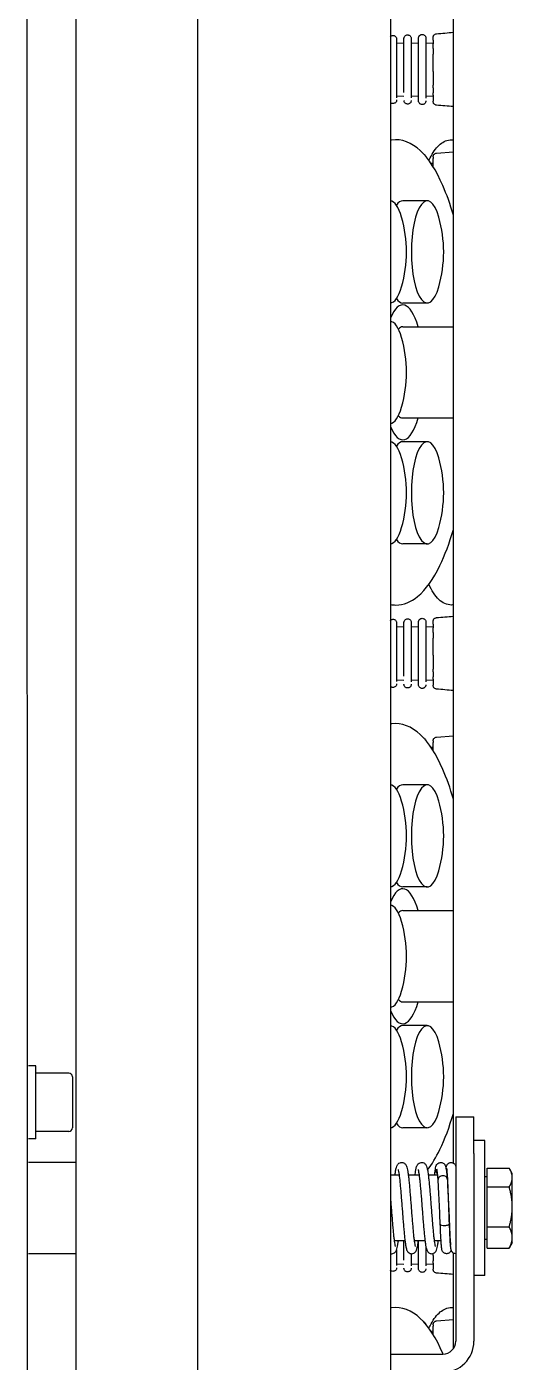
# Model space of a CAD drawing. Extents: x -3873 to 164127, y 7129 to 96529.
# Drawn here: x 54399.5 to 54532.5, y 45228.7 to 45594.6 of the extents above; entities that cross this region are included whole.
import ezdxf

# ---------------------------------------------------------------- set-up
doc = ezdxf.new("R2010")
doc.units = 0
doc.layers.add('KROMEKA', color=1, linetype='CONTINUOUS')
doc.layers.add('LAYOUT Kromeka', color=1, linetype='CONTINUOUS', lineweight=5)

# ---------------------------------------------------------------- blocks, each defined once
blk = doc.blocks.new('KD21-ara_yolma-64')
at = {"layer": 'KROMEKA', "color": 0}
for p, q in [((2335.73, -46.5), (3967.5, -46)), ((3239, -59.51), (3239, -46.5)), ((3264, -59.51), (3264, -46.5)), ((3270.5, -48.5), (3270.5, -46.5)), ((3290.5, -48.5), (3290.5, -46.5)), ((3270.5, -48.5), (3290.5, -48.5)), ((3272.5, -57.5), (3272.5, -48.5)), ((3288.5, -57.5), (3288.5, -48.5)), ((3287.5, -58.5), (3273.5, -58.5)), ((605.5, -59.51), (3955.5, -59.51)), ((3121, -92.91), (3955.5, -92.91)), ((3955.5, -145.61), (1370, -145.61)), ((3211.5, -145.61), (3211.5, -151.8)), ((3260.5, -148), (3260.5, -145.61)), ((3236, -147.33), (3235.76, -147.33)), ((3240.09, -147.33), (3236, -147.33)), ((3236.26, -147.33), (3236.16, -149.33)), ((3237.21, -149.33), (3242.5, -149.33)), ((3242.5, -149.62), (3242.5, -146.66)), ((3273.5, -155.7), (3273.5, -149.01)), ((3301.5, -155.7), (3301.5, -149.01)), ((3308, -149.01), (3308, -162.88)), ((3333, -149.01), (3333, -162.88)), ((3339.5, -155.7), (3339.5, -149.01)), ((3367.5, -155.7), (3367.5, -149.01)), ((3396, -147.33), (3395.76, -147.33)), ((3411.84, -147.33), (3396, -147.33)), ((3396.26, -147.33), (3396.16, -149.33)), ((3397.21, -149.33), (3411.98, -149.33)), ((3410.74, -147.33), (3410.84, -149.33)), ((3411.84, -147.33), (3411.84, -147.33)), ((3433.5, -155.7), (3433.5, -149.01)), ((3461.5, -155.7), (3461.5, -149.01)), ((3468, -149.01), (3468, -162.88)), ((3493, -149.01), (3493, -162.88)), ((3499.5, -155.7), (3499.5, -149.01)), ((3527.5, -155.7), (3527.5, -149.01)), ((3556, -147.33), (3555.76, -147.33)), ((3571.84, -147.33), (3556, -147.33)), ((3556.26, -147.33), (3556.16, -149.33)), ((3557.21, -149.33), (3571.98, -149.33)), ((3570.74, -147.33), (3570.84, -149.33)), ((3571.84, -147.33), (3571.84, -147.33)), ((3211.5, -151.8), (3211.5, -160)), ((3234.02, -150.3), (3234.02, -150.3)), ((3234.89, -153.33), (3237.13, -153.33)), ((3235.94, -151.33), (3235.72, -151.33)), ((3239.01, -151.33), (3235.94, -151.33)), ((3236.26, -151.33), (3236.16, -153.33)), ((3237.13, -153.33), (3242.5, -153.33)), ((3242.5, -155.1), (3242.5, -152.14)), ((3260.5, -153.48), (3260.5, -150.52)), ((3394.02, -150.3), (3394.02, -150.3)), ((3394.89, -153.33), (3397.13, -153.33)), ((3395.94, -151.33), (3395.72, -151.33)), ((3411.98, -151.33), (3395.94, -151.33)), ((3396.26, -151.33), (3396.16, -153.33)), ((3397.13, -153.33), (3412.11, -153.33)), ((3410.74, -151.33), (3410.84, -153.33)), ((3411.98, -151.33), (3411.98, -151.33)), ((3554.02, -150.3), (3554.02, -150.3)), ((3554.89, -153.33), (3557.13, -153.33)), ((3555.94, -151.33), (3555.72, -151.33)), ((3571.98, -151.33), (3555.94, -151.33)), ((3556.26, -151.33), (3556.16, -153.33)), ((3557.13, -153.33), (3572.11, -153.33)), ((3570.74, -151.33), (3570.84, -153.33)), ((3571.98, -151.33), (3571.98, -151.33)), ((3216.8, -157.33), (3217.44, -157.33)), ((3217.44, -157.33), (3218.42, -157.33)), ((3217.81, -156.68), (3217.84, -157.33)), ((3218.42, -157.33), (3219.11, -157.33)), ((3219.53, -157.33), (3219.11, -157.33)), ((3219.53, -157.33), (3219.58, -157.33)), ((3233.89, -154.3), (3233.89, -154.3)), ((3234.71, -157.33), (3234.8, -157.33)), ((3235.32, -157.33), (3234.8, -157.33)), ((3236.43, -157.33), (3235.32, -157.33)), ((3235.94, -155.33), (3235.68, -155.33)), ((3240.96, -155.33), (3235.94, -155.33)), ((3236.26, -155.33), (3236.16, -157.33)), ((3236.43, -157.33), (3237.06, -157.33)), ((3238.48, -157.33), (3237.06, -157.33)), ((3238.48, -157.33), (3239.07, -157.33)), ((3260.5, -158.58), (3260.5, -156)), ((3376.8, -157.33), (3377.44, -157.33)), ((3377.44, -157.33), (3378.42, -157.33)), ((3377.81, -156.68), (3377.84, -157.33)), ((3378.42, -157.33), (3379.11, -157.33)), ((3379.53, -157.33), (3379.11, -157.33)), ((3379.53, -157.33), (3379.58, -157.33)), ((3393.89, -154.3), (3393.89, -154.3)), ((3394.71, -157.33), (3394.8, -157.33)), ((3395.32, -157.33), (3394.8, -157.33)), ((3396.43, -157.33), (3395.32, -157.33)), ((3395.94, -155.33), (3395.68, -155.33)), ((3412.11, -155.33), (3395.94, -155.33)), ((3396.26, -155.33), (3396.16, -157.33)), ((3396.43, -157.33), (3397.06, -157.33)), ((3398.48, -157.33), (3397.06, -157.33)), ((3398.48, -157.33), (3399.2, -157.33)), ((3401.09, -157.33), (3399.2, -157.33)), ((3402.97, -157.33), (3401.09, -157.33)), ((3402.97, -157.33), (3404.53, -157.33)), ((3404.53, -157.33), (3406.16, -157.33)), ((3406.16, -157.33), (3407.68, -157.33)), ((3409.26, -157.33), (3407.68, -157.33)), ((3409.26, -157.33), (3410.51, -157.33)), ((3411.5, -157.33), (3410.51, -157.33)), ((3410.74, -155.33), (3410.84, -157.33)), ((3411.5, -157.33), (3412.05, -157.33)), ((3412.05, -157.33), (3412.28, -157.33)), ((3412.28, -157.33), (3412.29, -157.33)), ((3536.8, -157.33), (3537.44, -157.33)), ((3537.44, -157.33), (3538.42, -157.33)), ((3537.81, -156.68), (3537.84, -157.33)), ((3538.42, -157.33), (3539.11, -157.33)), ((3539.53, -157.33), (3539.11, -157.33)), ((3539.53, -157.33), (3539.58, -157.33)), ((3553.89, -154.3), (3553.89, -154.3)), ((3554.71, -157.33), (3554.8, -157.33)), ((3555.32, -157.33), (3554.8, -157.33)), ((3556.43, -157.33), (3555.32, -157.33)), ((3555.94, -155.33), (3555.68, -155.33)), ((3572.11, -155.33), (3555.94, -155.33)), ((3556.26, -155.33), (3556.16, -157.33)), ((3556.43, -157.33), (3557.06, -157.33)), ((3558.48, -157.33), (3557.06, -157.33)), ((3558.48, -157.33), (3559.2, -157.33)), ((3561.09, -157.33), (3559.2, -157.33)), ((3562.97, -157.33), (3561.09, -157.33)), ((3562.97, -157.33), (3564.53, -157.33)), ((3564.53, -157.33), (3566.16, -157.33)), ((3566.16, -157.33), (3567.68, -157.33)), ((3569.26, -157.33), (3567.68, -157.33)), ((3569.26, -157.33), (3570.51, -157.33)), ((3571.5, -157.33), (3570.51, -157.33)), ((3570.74, -155.33), (3570.84, -157.33)), ((3571.5, -157.33), (3572.05, -157.33)), ((3572.05, -157.33), (3572.28, -157.33)), ((3572.28, -157.33), (3572.29, -157.33)), ((3220.57, -158.25), (3220.93, -162.88)), ((3242.5, -159.49), (3242.5, -157.62)), ((3380.57, -158.25), (3380.93, -162.88)), ((3540.57, -158.25), (3540.93, -162.88)), ((3213.01, -162.88), (3239.17, -162.88)), ((3266.5, -163.5), (3215, -163.5)), ((3242.5, -162), (3242.5, -162)), ((3260.5, -161.26), (3260.5, -161.09)), ((3263.83, -162.88), (3955.5, -162.88)), ((3276.5, -163.5), (3266.5, -163.5)), ((3276.5, -163.5), (3276.5, -168.5)), ((3266.5, -168.5), (3215, -168.5)), ((3233, -171.5), (3233, -168.5)), ((3233, -171.5), (3270, -171.5)), ((3242.9, -172.1), (3242.9, -171.5)), ((3260.1, -172.1), (3260.1, -171.5)), ((3266.5, -168.5), (3276.5, -168.5)), ((3270, -171.5), (3270, -168.5)), ((3240.54, -172.1), (3246.33, -172.1)), ((3240.54, -172.1), (3240.54, -178.15)), ((3246.33, -172.1), (3257.29, -172.1)), ((3246.33, -172.1), (3246.33, -178.15)), ((3257.29, -172.1), (3262.46, -172.1)), ((3257.29, -172.1), (3257.29, -178.15)), ((3262.46, -172.1), (3262.46, -178.15)), ((3242, -179), (3240.73, -178.26)), ((3242, -179), (3243.43, -179)), ((3243.43, -179), (3251.81, -179)), ((3251.81, -179), (3259.88, -179)), ((3259.88, -179), (3261, -179)), ((3261, -179), (3262.27, -178.26))]:
    blk.add_line(p, q, dxfattribs=at)
for centre, radius, start, end in [((3273.5, -57.5), 1, 180, 270), ((3287.5, -57.5), 1, 270, 0), ((3287.5, -115.51), 34.5, 253.9452, 286.0548), ((3320.5, -115.51), 34.5, 253.9452, 286.0548), ((3353.5, -115.51), 34.5, 253.9452, 286.0548), ((3447.5, -115.51), 34.5, 253.9452, 286.0548), ((3480.5, -115.51), 34.5, 253.9452, 286.0548), ((3513.5, -115.51), 34.5, 253.9452, 286.0548), ((3215, -160), 8.5, 180, 270), ((3215, -160), 3.5, 180, 270), ((3287.5, -125.71), 34.5, 253.9452, 286.0548), ((3353.5, -125.71), 34.5, 253.9452, 286.0548), ((3447.5, -125.71), 34.5, 253.9452, 286.0548), ((3513.5, -125.71), 34.5, 253.9452, 286.0548)]:
    blk.add_arc(centre, radius, start, end, dxfattribs=at)
for centre, major_axis, ratio, start_param, end_param in [((3287.5, -145.5), (-14, 0), 0.309017, 0.025375, 0.820968), ((3287.5, -145.5), (14, 0), 0.309017, 5.462218, 6.25781), ((3320.5, -149.01), (-18.5, 0), 0.309017, 5.646199, 7.112101), ((3320.5, -145.5), (-14, 0), 0.309017, 0.025375, 0.820968), ((3320.5, -145.5), (14, 0), 0.309017, 5.462218, 6.25781), ((3320.5, -149.01), (18.5, 0), 0.309017, 5.45427, 6.920172), ((3353.5, -145.5), (-14, 0), 0.309017, 0.025375, 0.820968), ((3353.5, -145.5), (14, 0), 0.309017, 5.462218, 6.25781), ((3447.5, -145.5), (-14, 0), 0.309017, 0.025375, 0.820968), ((3447.5, -145.5), (14, 0), 0.309017, 5.462218, 6.25781), ((3480.5, -149.01), (-18.5, 0), 0.309017, 5.646199, 7.112101), ((3480.5, -145.5), (-14, 0), 0.309017, 0.025375, 0.820968), ((3480.5, -145.5), (14, 0), 0.309017, 5.462218, 6.25781), ((3480.5, -149.01), (18.5, 0), 0.309017, 5.45427, 6.920172), ((3513.5, -145.5), (-14, 0), 0.309017, 0.025375, 0.820968), ((3513.5, -145.5), (14, 0), 0.309017, 5.462218, 6.25781), ((3287.5, -149.01), (-14, 0), 0.309017, 5.865481, 6.283185), ((3287.5, -149.01), (14, 0), 0.309017, 0, 0.417704), ((3320.5, -149.01), (-12.5, 0), 0.309017, 5.963403, 6.283185), ((3320.5, -149.01), (12.5, 0), 0.309017, 0, 0.319782), ((3353.5, -149.01), (-14, 0), 0.309017, 5.865481, 6.283185), ((3353.5, -149.01), (14, 0), 0.309017, 0, 0.417704), ((3447.5, -149.01), (-14, 0), 0.309017, 5.865481, 6.283185), ((3447.5, -149.01), (14, 0), 0.309017, 0, 0.417704), ((3480.5, -149.01), (-12.5, 0), 0.309017, 5.963403, 6.283185), ((3480.5, -149.01), (12.5, 0), 0.309017, 0, 0.319782), ((3513.5, -149.01), (-14, 0), 0.309017, 5.865481, 6.283185), ((3513.5, -149.01), (14, 0), 0.309017, 0, 0.417704), ((3287.5, -155.7), (-14, 0), 0.309017, 2.320625, 7.104153), ((3353.5, -155.7), (-14, 0), 0.309017, 2.320625, 7.104153), ((3447.5, -155.7), (-14, 0), 0.309017, 2.320625, 7.104153), ((3513.5, -155.7), (-14, 0), 0.309017, 2.320625, 7.104153), ((3245, -158.22), (-11.29, -0.03), 0.002005, 6.282899, 6.282987), ((3247.19, -160.53), (-0.1, 1.25), 0.38154, 6.270224, 7.821995), ((3247.19, -160.53), (0.1, -1.25), 0.38154, 4.680402, 6.270169), ((3259.45, -159.92), (-0.14, 1.24), 0.704994, 4.635293, 6.251768), ((3259.45, -159.92), (0.14, -1.24), 0.704994, 6.252086, 7.776885), ((3261.89, -159.18), (0.25, 1.23), 0.921119, 0.048443, 1.215441), ((3405, -158.22), (-11.29, -0.03), 0.002005, 6.282899, 6.282987), ((3402, -158.22), (11.29, -0.03), 0.002005, 0.000198, 0.000286), ((3565, -158.22), (-11.29, -0.03), 0.002005, 6.282899, 6.282987), ((3562, -158.22), (11.29, -0.03), 0.002005, 0.000198, 0.000286)]:
    blk.add_ellipse(centre, major_axis=major_axis, ratio=ratio, start_param=start_param, end_param=end_param, dxfattribs=at)
for points, knots in [([(3211.5, -160.05), (3211.57, -160.03), (3211.63, -160), (3215.83, -158.17), (3219.07, -156.13), (3223.42, -151.49), (3224.57, -148.72), (3224.15, -145.84), (3224.13, -145.72), (3224.11, -145.61)], [2.5202254, 2.5202254, 2.5202254, 2.5202254, 2.5256035, 2.5256035, 2.859362, 2.859362, 3.1871954, 3.1871954, 3.2004909, 3.2004909, 3.2004909, 3.2004909]), ([(3235.16, -147.33), (3235.15, -147.33), (3235.15, -147.33), (3235.15, -147.33), (3235.15, -147.33), (3235.13, -147.33), (3235.1, -147.33), (3235.02, -147.32), (3234.97, -147.32), (3234.81, -147.28), (3234.71, -147.24), (3234.53, -147.12), (3234.45, -147.05), (3234.32, -146.89), (3234.26, -146.79), (3234.18, -146.57), (3234.15, -146.43), (3234.16, -146.3)], [0, 0, 0, 0, 0.0001754, 0.0001754, 0.0003546, 0.0003546, 0.0082257, 0.0082257, 0.0240035, 0.0240035, 0.0558555, 0.0558555, 0.0877074, 0.0877074, 0.1195593, 0.1195593, 0.1596693, 0.1596693, 0.1596693, 0.1596693]), ([(3234.16, -146.3), (3234.16, -146.19), (3234.18, -146.08), (3234.26, -145.88), (3234.31, -145.78), (3234.41, -145.67), (3234.43, -145.64), (3234.46, -145.61)], [0, 0, 0, 0, 0.03234533, 0.03234533, 0.06485649, 0.06485649, 0.0766981, 0.0766981, 0.0766981, 0.0766981]), ([(3239.05, -145.61), (3239.01, -145.75), (3238.99, -145.9), (3239.01, -146.21), (3239.06, -146.37), (3239.18, -146.65), (3239.26, -146.76), (3239.44, -146.96), (3239.53, -147.04), (3239.76, -147.19), (3239.88, -147.25), (3240.44, -147.48), (3240.89, -147.55), (3241.82, -147.7), (3242.15, -147.74), (3242.5, -147.79)], [75.3767197, 75.3767197, 75.3767197, 75.3767197, 75.4029111, 75.4029111, 75.4327231, 75.4327231, 75.4665369, 75.4665369, 75.511076, 75.511076, 75.590222, 75.590222, 75.9159116, 75.9159116, 76.0644159, 76.0644159, 76.0644159, 76.0644159]), ([(3254.53, -145.61), (3254.12, -145.64), (3253.7, -145.68), (3252.69, -145.76), (3252.08, -145.8), (3250.88, -145.9), (3250.28, -145.94), (3249.1, -146.04), (3248.51, -146.08), (3247.39, -146.18), (3246.84, -146.22), (3245.79, -146.31), (3245.29, -146.36), (3244.36, -146.45), (3243.92, -146.5), (3243.13, -146.58), (3242.77, -146.63), (3242.14, -146.71), (3241.86, -146.76), (3241.43, -146.83), (3241.25, -146.87), (3241.03, -146.92), (3240.96, -146.94), (3240.93, -146.95), (3240.93, -146.96), (3240.93, -146.96)], [73.564062, 73.564062, 73.564062, 73.564062, 73.67676, 73.67676, 73.837665, 73.837665, 73.998116, 73.998116, 74.15811, 74.15811, 74.317543, 74.317543, 74.476163, 74.476163, 74.633436, 74.633436, 74.7882, 74.7882, 74.937729, 74.937729, 75.075234, 75.075234, 75.185435, 75.185435, 75.20868, 75.20868, 75.20868, 75.20868]), ([(3363.54, -162.88), (3366.54, -162), (3369.27, -161.03), (3375.83, -158.17), (3379.07, -156.13), (3383.42, -151.49), (3384.57, -148.72), (3384.15, -145.84), (3384.13, -145.72), (3384.11, -145.61)], [2.3293951, 2.3293951, 2.3293951, 2.3293951, 2.5256035, 2.5256035, 2.859362, 2.859362, 3.1871954, 3.1871954, 3.2004909, 3.2004909, 3.2004909, 3.2004909]), ([(3395.16, -147.33), (3395.15, -147.33), (3395.15, -147.33), (3395.15, -147.33), (3395.15, -147.33), (3395.13, -147.33), (3395.1, -147.33), (3395.02, -147.32), (3394.97, -147.32), (3394.81, -147.28), (3394.71, -147.24), (3394.53, -147.12), (3394.45, -147.05), (3394.32, -146.89), (3394.26, -146.79), (3394.18, -146.57), (3394.15, -146.43), (3394.16, -146.3)], [0, 0, 0, 0, 0.0001754, 0.0001754, 0.0003546, 0.0003546, 0.0082257, 0.0082257, 0.0240035, 0.0240035, 0.0558555, 0.0558555, 0.0877074, 0.0877074, 0.1195593, 0.1195593, 0.1596693, 0.1596693, 0.1596693, 0.1596693]), ([(3394.16, -146.3), (3394.16, -146.19), (3394.18, -146.08), (3394.26, -145.88), (3394.31, -145.78), (3394.41, -145.67), (3394.43, -145.64), (3394.46, -145.61)], [0, 0, 0, 0, 0.03234533, 0.03234533, 0.06485649, 0.06485649, 0.0766981, 0.0766981, 0.0766981, 0.0766981]), ([(3412.84, -146.3), (3412.85, -146.41), (3412.83, -146.52), (3412.77, -146.72), (3412.72, -146.82), (3412.6, -147), (3412.52, -147.08), (3412.34, -147.21), (3412.24, -147.26), (3412.09, -147.3), (3412.04, -147.31), (3411.96, -147.33), (3411.93, -147.33), (3411.89, -147.33), (3411.88, -147.33), (3411.86, -147.33), (3411.86, -147.33), (3411.85, -147.33), (3411.85, -147.33), (3411.85, -147.33), (3411.85, -147.33), (3411.84, -147.33), (3411.84, -147.33), (3411.84, -147.33)], [0, 0, 0, 0, 0.0323423, 0.0323423, 0.0648538, 0.0648538, 0.097359, 0.097359, 0.1298643, 0.1298643, 0.1459593, 0.1459593, 0.1540946, 0.1540946, 0.1571432, 0.1571432, 0.1594295, 0.1594295, 0.1596439, 0.1596439, 0.1597437, 0.1597437, 0.1597686, 0.1597686, 0.1597686, 0.1597686]), ([(3412.54, -145.61), (3412.55, -145.62), (3412.56, -145.64), (3412.65, -145.73), (3412.71, -145.82), (3412.81, -146.03), (3412.84, -146.17), (3412.84, -146.3)], [0.07647157, 0.07647157, 0.07647157, 0.07647157, 0.08162228, 0.08162228, 0.11325496, 0.11325496, 0.15308456, 0.15308456, 0.15308456, 0.15308456]), ([(3523.54, -162.88), (3526.54, -162), (3529.27, -161.03), (3535.83, -158.17), (3539.07, -156.13), (3543.42, -151.49), (3544.57, -148.72), (3544.15, -145.84), (3544.13, -145.72), (3544.11, -145.61)], [2.3293951, 2.3293951, 2.3293951, 2.3293951, 2.5256035, 2.5256035, 2.859362, 2.859362, 3.1871954, 3.1871954, 3.2004909, 3.2004909, 3.2004909, 3.2004909]), ([(3555.16, -147.33), (3555.15, -147.33), (3555.15, -147.33), (3555.15, -147.33), (3555.15, -147.33), (3555.13, -147.33), (3555.1, -147.33), (3555.02, -147.32), (3554.97, -147.32), (3554.81, -147.28), (3554.71, -147.24), (3554.53, -147.12), (3554.45, -147.05), (3554.32, -146.89), (3554.26, -146.79), (3554.18, -146.57), (3554.15, -146.43), (3554.16, -146.3)], [0, 0, 0, 0, 0.0001754, 0.0001754, 0.0003546, 0.0003546, 0.0082257, 0.0082257, 0.0240035, 0.0240035, 0.0558555, 0.0558555, 0.0877074, 0.0877074, 0.1195593, 0.1195593, 0.1596693, 0.1596693, 0.1596693, 0.1596693]), ([(3554.16, -146.3), (3554.16, -146.19), (3554.18, -146.08), (3554.26, -145.88), (3554.31, -145.78), (3554.41, -145.67), (3554.43, -145.64), (3554.46, -145.61)], [0, 0, 0, 0, 0.03234533, 0.03234533, 0.06485649, 0.06485649, 0.0766981, 0.0766981, 0.0766981, 0.0766981]), ([(3572.84, -146.3), (3572.85, -146.41), (3572.83, -146.52), (3572.77, -146.72), (3572.72, -146.82), (3572.6, -147), (3572.52, -147.08), (3572.34, -147.21), (3572.24, -147.26), (3572.09, -147.3), (3572.04, -147.31), (3571.96, -147.33), (3571.93, -147.33), (3571.89, -147.33), (3571.88, -147.33), (3571.86, -147.33), (3571.86, -147.33), (3571.85, -147.33), (3571.85, -147.33), (3571.85, -147.33), (3571.85, -147.33), (3571.84, -147.33), (3571.84, -147.33), (3571.84, -147.33)], [0, 0, 0, 0, 0.0323423, 0.0323423, 0.0648538, 0.0648538, 0.097359, 0.097359, 0.1298643, 0.1298643, 0.1459593, 0.1459593, 0.1540946, 0.1540946, 0.1571432, 0.1571432, 0.1594295, 0.1594295, 0.1596439, 0.1596439, 0.1597437, 0.1597437, 0.1597686, 0.1597686, 0.1597686, 0.1597686]), ([(3572.54, -145.61), (3572.55, -145.62), (3572.56, -145.64), (3572.65, -145.73), (3572.71, -145.82), (3572.81, -146.03), (3572.84, -146.17), (3572.84, -146.3)], [0.07647157, 0.07647157, 0.07647157, 0.07647157, 0.08162228, 0.08162228, 0.11325496, 0.11325496, 0.15308456, 0.15308456, 0.15308456, 0.15308456]), ([(3234.02, -150.3), (3234.03, -150.19), (3234.05, -150.08), (3234.13, -149.88), (3234.18, -149.78), (3234.32, -149.62), (3234.4, -149.54), (3234.58, -149.43), (3234.69, -149.38), (3234.84, -149.35), (3234.9, -149.34), (3234.97, -149.33), (3234.98, -149.33), (3235, -149.33), (3235.01, -149.33), (3235.02, -149.33), (3235.02, -149.33), (3235.02, -149.33), (3235.02, -149.33), (3235.02, -149.33), (3235.02, -149.33), (3235.02, -149.33)], [0, 0, 0, 0, 0.0323454, 0.0323454, 0.0648566, 0.0648566, 0.0973618, 0.0973618, 0.1298671, 0.1298671, 0.1459622, 0.1459622, 0.1500274, 0.1500274, 0.153076, 0.153076, 0.1531475, 0.1531475, 0.1531724, 0.1531724, 0.1531849, 0.1531849, 0.1531849, 0.1531849]), ([(3262.07, -147.71), (3262.07, -147.71), (3262.07, -147.71), (3262.07, -147.71), (3262.01, -147.74), (3261.73, -147.81), (3261.44, -147.86), (3260.57, -148), (3259.91, -148.08), (3258.73, -148.21), (3258.28, -148.25), (3257.33, -148.34), (3256.82, -148.39), (3255.75, -148.48), (3255.2, -148.53), (3254.06, -148.62), (3253.47, -148.67), (3252.28, -148.76), (3251.68, -148.8), (3250.48, -148.9), (3249.88, -148.94), (3248.69, -149.04), (3248.11, -149.08), (3246.97, -149.18), (3246.41, -149.23), (3245.35, -149.32), (3244.83, -149.37), (3243.87, -149.46), (3243.41, -149.51), (3242.56, -149.61), (3242.17, -149.66), (3241.45, -149.77), (3241.13, -149.82), (3240.5, -149.95), (3240.23, -150.01), (3239.83, -150.18), (3239.74, -150.23), (3239.56, -150.35), (3239.47, -150.41), (3239.28, -150.62), (3239.15, -150.78), (3239.02, -151.16), (3238.99, -151.35), (3239.01, -151.7), (3239.06, -151.86), (3239.19, -152.14), (3239.27, -152.25), (3239.44, -152.45), (3239.54, -152.52), (3239.77, -152.67), (3239.88, -152.73), (3240.24, -152.87), (3240.46, -152.92), (3241.08, -153.06), (3241.5, -153.13), (3242.16, -153.22), (3242.33, -153.24), (3242.5, -153.26)], [78.72936, 78.72936, 78.72936, 78.72936, 78.732164, 78.732164, 78.848431, 78.848431, 79.059976, 79.059976, 79.347259, 79.347259, 79.502883, 79.502883, 79.660582, 79.660582, 79.819442, 79.819442, 79.97903, 79.97903, 80.139141, 80.139141, 80.299699, 80.299699, 80.460722, 80.460722, 80.622335, 80.622335, 80.784839, 80.784839, 80.94891, 80.94891, 81.116246, 81.116246, 81.292214, 81.292214, 81.505998, 81.505998, 81.56488, 81.56488, 81.606774, 81.606774, 81.654369, 81.654369, 81.686692, 81.686692, 81.716527, 81.716527, 81.750477, 81.750477, 81.795357, 81.795357, 81.87585, 81.87585, 82.046773, 82.046773, 82.274164, 82.274164, 82.347598, 82.347598, 82.347598, 82.347598]), ([(3260.5, -146.88), (3260.55, -146.89), (3260.6, -146.89), (3261.04, -146.95), (3261.4, -147), (3262.06, -147.12), (3262.35, -147.17), (3262.85, -147.31), (3263.04, -147.36), (3263.41, -147.59), (3263.5, -147.65), (3263.71, -147.86), (3263.84, -148.02), (3263.98, -148.41), (3264.01, -148.59), (3263.99, -148.95), (3263.94, -149.11), (3263.82, -149.39), (3263.74, -149.5), (3263.56, -149.7), (3263.47, -149.77), (3263.25, -149.93), (3263.13, -149.98), (3262.57, -150.21), (3262.14, -150.28), (3261.16, -150.44), (3260.76, -150.49), (3259.9, -150.6), (3259.45, -150.65), (3258.49, -150.75), (3257.98, -150.79), (3256.93, -150.89), (3256.38, -150.94), (3255.24, -151.03), (3254.66, -151.08), (3253.48, -151.17), (3252.88, -151.22), (3251.67, -151.31), (3251.07, -151.36), (3249.87, -151.45), (3249.28, -151.5), (3248.12, -151.59), (3247.56, -151.64), (3246.47, -151.73), (3245.95, -151.78), (3244.96, -151.87), (3244.5, -151.91), (3243.64, -152), (3243.24, -152.05), (3242.54, -152.13), (3242.23, -152.18), (3241.7, -152.26), (3241.48, -152.3), (3241.16, -152.36), (3241.05, -152.39), (3240.95, -152.42), (3240.93, -152.43), (3240.93, -152.43)], [77.873621, 77.873621, 77.873621, 77.873621, 77.893959, 77.893959, 78.064614, 78.064614, 78.252147, 78.252147, 78.415336, 78.415336, 78.462901, 78.462901, 78.511714, 78.511714, 78.544232, 78.544232, 78.574034, 78.574034, 78.607787, 78.607787, 78.652173, 78.652173, 78.73072, 78.73072, 79.049431, 79.049431, 79.231464, 79.231464, 79.400153, 79.400153, 79.564742, 79.564742, 79.7275, 79.7275, 79.889263, 79.889263, 80.05039, 80.05039, 80.211035, 80.211035, 80.371236, 80.371236, 80.530935, 80.530935, 80.689956, 80.689956, 80.847913, 80.847913, 81.003987, 81.003987, 81.156319, 81.156319, 81.300372, 81.300372, 81.425039, 81.425039, 81.491865, 81.491865, 81.491865, 81.491865]), ([(3394.02, -150.3), (3394.03, -150.19), (3394.05, -150.08), (3394.13, -149.88), (3394.18, -149.78), (3394.32, -149.62), (3394.4, -149.54), (3394.58, -149.43), (3394.69, -149.38), (3394.84, -149.35), (3394.9, -149.34), (3394.97, -149.33), (3394.98, -149.33), (3395, -149.33), (3395.01, -149.33), (3395.02, -149.33), (3395.02, -149.33), (3395.02, -149.33), (3395.02, -149.33), (3395.02, -149.33), (3395.02, -149.33), (3395.02, -149.33)], [0, 0, 0, 0, 0.0323454, 0.0323454, 0.0648566, 0.0648566, 0.0973618, 0.0973618, 0.1298671, 0.1298671, 0.1459622, 0.1459622, 0.1500274, 0.1500274, 0.153076, 0.153076, 0.1531475, 0.1531475, 0.1531724, 0.1531724, 0.1531849, 0.1531849, 0.1531849, 0.1531849]), ([(3411.98, -149.33), (3411.98, -149.33), (3411.98, -149.33), (3411.98, -149.33), (3411.98, -149.33), (3411.98, -149.33), (3411.98, -149.33), (3411.99, -149.33), (3412, -149.33), (3412.06, -149.33), (3412.11, -149.34), (3412.26, -149.37), (3412.36, -149.4), (3412.55, -149.51), (3412.63, -149.57), (3412.78, -149.73), (3412.84, -149.82), (3412.94, -150.03), (3412.97, -150.17), (3412.98, -150.3)], [0, 0, 0, 0, 0.0000225, 0.0000225, 0.0002026, 0.0002026, 0.0007294, 0.0007294, 0.0026826, 0.0026826, 0.0183539, 0.0183539, 0.0499866, 0.0499866, 0.0816192, 0.0816192, 0.1132519, 0.1132519, 0.1530815, 0.1530815, 0.1530815, 0.1530815]), ([(3416.75, -147.11), (3416.75, -149.22), (3417.62, -151.27), (3420.98, -155.37), (3423.85, -157.37), (3430.38, -160.54), (3433.72, -161.78), (3437.46, -162.88)], [0, 0, 0, 0, 0.2478391, 0.2478391, 0.5672482, 0.5672482, 0.8121976, 0.8121976, 0.8121976, 0.8121976]), ([(3554.02, -150.3), (3554.03, -150.19), (3554.05, -150.08), (3554.13, -149.88), (3554.18, -149.78), (3554.32, -149.62), (3554.4, -149.54), (3554.58, -149.43), (3554.69, -149.38), (3554.84, -149.35), (3554.9, -149.34), (3554.97, -149.33), (3554.98, -149.33), (3555, -149.33), (3555.01, -149.33), (3555.02, -149.33), (3555.02, -149.33), (3555.02, -149.33), (3555.02, -149.33), (3555.02, -149.33), (3555.02, -149.33), (3555.02, -149.33)], [0, 0, 0, 0, 0.0323454, 0.0323454, 0.0648566, 0.0648566, 0.0973618, 0.0973618, 0.1298671, 0.1298671, 0.1459622, 0.1459622, 0.1500274, 0.1500274, 0.153076, 0.153076, 0.1531475, 0.1531475, 0.1531724, 0.1531724, 0.1531849, 0.1531849, 0.1531849, 0.1531849]), ([(3571.98, -149.33), (3571.98, -149.33), (3571.98, -149.33), (3571.98, -149.33), (3571.98, -149.33), (3571.98, -149.33), (3571.98, -149.33), (3571.99, -149.33), (3572, -149.33), (3572.06, -149.33), (3572.11, -149.34), (3572.26, -149.37), (3572.36, -149.4), (3572.55, -149.51), (3572.63, -149.57), (3572.78, -149.73), (3572.84, -149.82), (3572.94, -150.03), (3572.97, -150.17), (3572.98, -150.3)], [0, 0, 0, 0, 0.0000225, 0.0000225, 0.0002026, 0.0002026, 0.0007294, 0.0007294, 0.0026826, 0.0026826, 0.0183539, 0.0183539, 0.0499866, 0.0499866, 0.0816192, 0.0816192, 0.1132519, 0.1132519, 0.1530815, 0.1530815, 0.1530815, 0.1530815]), ([(3233.89, -154.3), (3233.9, -154.19), (3233.92, -154.08), (3233.99, -153.88), (3234.05, -153.78), (3234.19, -153.62), (3234.27, -153.54), (3234.45, -153.43), (3234.56, -153.38), (3234.7, -153.35), (3234.74, -153.34), (3234.81, -153.33), (3234.85, -153.33), (3234.89, -153.33)], [0, 0, 0, 0, 0.0323454, 0.0323454, 0.0648566, 0.0648566, 0.0973618, 0.0973618, 0.1298671, 0.1298671, 0.1414506, 0.1414506, 0.1531948, 0.1531948, 0.1531948, 0.1531948]), ([(3235.02, -151.33), (3235.02, -151.33), (3235.02, -151.33), (3235.02, -151.33), (3235.01, -151.33), (3234.98, -151.33), (3234.96, -151.33), (3234.88, -151.32), (3234.83, -151.31), (3234.67, -151.27), (3234.58, -151.23), (3234.4, -151.12), (3234.32, -151.05), (3234.18, -150.88), (3234.13, -150.79), (3234.04, -150.57), (3234.02, -150.43), (3234.02, -150.3)], [0, 0, 0, 0, 0.0004883, 0.0004883, 0.0014649, 0.0014649, 0.0092831, 0.0092831, 0.0249544, 0.0249544, 0.0565871, 0.0565871, 0.0882198, 0.0882198, 0.1198524, 0.1198524, 0.159682, 0.159682, 0.159682, 0.159682]), ([(3262.07, -153.19), (3262.07, -153.19), (3262.04, -153.2), (3261.87, -153.25), (3261.65, -153.3), (3260.95, -153.42), (3260.38, -153.5), (3259.33, -153.62), (3258.91, -153.67), (3258.02, -153.76), (3257.54, -153.8), (3256.52, -153.89), (3255.99, -153.94), (3254.88, -154.03), (3254.31, -154.08), (3253.14, -154.17), (3252.54, -154.21), (3251.34, -154.31), (3250.74, -154.35), (3249.54, -154.45), (3248.95, -154.49), (3247.78, -154.59), (3247.21, -154.64), (3246.1, -154.73), (3245.57, -154.78), (3244.55, -154.87), (3244.07, -154.92), (3243.16, -155.02), (3242.74, -155.07), (3241.96, -155.17), (3241.6, -155.22), (3240.94, -155.33), (3240.65, -155.39), (3240.15, -155.53), (3239.96, -155.57), (3239.59, -155.8), (3239.5, -155.87), (3239.29, -156.08), (3239.16, -156.24), (3239.02, -156.62), (3238.99, -156.81), (3239.01, -157.16), (3239.06, -157.32), (3239.18, -157.6), (3239.26, -157.72), (3239.44, -157.92), (3239.53, -157.99), (3239.76, -158.15), (3239.87, -158.2), (3240.43, -158.43), (3240.87, -158.5), (3241.79, -158.65), (3242.13, -158.69), (3242.5, -158.74)], [85.012546, 85.012546, 85.012546, 85.012546, 85.096066, 85.096066, 85.282558, 85.282558, 85.557334, 85.557334, 85.711368, 85.711368, 85.868236, 85.868236, 86.026616, 86.026616, 86.185892, 86.185892, 86.34577, 86.34577, 86.506117, 86.506117, 86.66691, 86.66691, 86.828217, 86.828217, 86.990241, 86.990241, 87.153439, 87.153439, 87.318883, 87.318883, 87.489545, 87.489545, 87.677108, 87.677108, 87.840485, 87.840485, 87.887764, 87.887764, 87.93653, 87.93653, 87.969041, 87.969041, 87.998845, 87.998845, 88.032605, 88.032605, 88.077008, 88.077008, 88.155624, 88.155624, 88.475127, 88.475127, 88.630788, 88.630788, 88.630788, 88.630788]), ([(3260.5, -152.36), (3260.73, -152.39), (3260.94, -152.42), (3261.51, -152.5), (3261.84, -152.55), (3262.47, -152.68), (3262.74, -152.74), (3263.15, -152.91), (3263.25, -152.96), (3263.45, -153.1), (3263.54, -153.16), (3263.73, -153.36), (3263.85, -153.52), (3263.98, -153.91), (3264.01, -154.09), (3263.98, -154.44), (3263.94, -154.6), (3263.81, -154.88), (3263.73, -154.99), (3263.55, -155.19), (3263.46, -155.26), (3263.23, -155.41), (3263.11, -155.47), (3262.75, -155.61), (3262.52, -155.67), (3261.89, -155.8), (3261.48, -155.87), (3260.61, -155.99), (3260.19, -156.04), (3259.28, -156.14), (3258.81, -156.19), (3257.8, -156.29), (3257.28, -156.34), (3256.18, -156.43), (3255.61, -156.48), (3254.45, -156.57), (3253.86, -156.62), (3252.67, -156.71), (3252.06, -156.76), (3250.86, -156.85), (3250.26, -156.9), (3249.07, -156.99), (3248.49, -157.04), (3247.36, -157.13), (3246.82, -157.18), (3245.77, -157.27), (3245.27, -157.32), (3244.34, -157.41), (3243.91, -157.45), (3243.11, -157.54), (3242.75, -157.58), (3242.13, -157.67), (3241.85, -157.71), (3241.42, -157.79), (3241.25, -157.82), (3241.02, -157.88), (3240.96, -157.9), (3240.93, -157.91), (3240.93, -157.91), (3240.93, -157.91)], [84.156812, 84.156812, 84.156812, 84.156812, 84.252083, 84.252083, 84.427563, 84.427563, 84.638436, 84.638436, 84.708762, 84.708762, 84.74919, 84.74919, 84.796361, 84.796361, 84.828612, 84.828612, 84.85846, 84.85846, 84.892486, 84.892486, 84.937558, 84.937558, 85.018811, 85.018811, 85.194437, 85.194437, 85.41793, 85.41793, 85.591581, 85.591581, 85.757952, 85.757952, 85.921557, 85.921557, 86.083801, 86.083801, 86.245248, 86.245248, 86.406147, 86.406147, 86.566593, 86.566593, 86.72658, 86.72658, 86.886004, 86.886004, 87.044611, 87.044611, 87.201861, 87.201861, 87.356578, 87.356578, 87.506007, 87.506007, 87.643274, 87.643274, 87.75298, 87.75298, 87.77505, 87.77505, 87.77505, 87.77505]), ([(3393.89, -154.3), (3393.9, -154.19), (3393.92, -154.08), (3393.99, -153.88), (3394.05, -153.78), (3394.19, -153.62), (3394.27, -153.54), (3394.45, -153.43), (3394.56, -153.38), (3394.7, -153.35), (3394.74, -153.34), (3394.81, -153.33), (3394.85, -153.33), (3394.89, -153.33)], [0, 0, 0, 0, 0.0323454, 0.0323454, 0.0648566, 0.0648566, 0.0973618, 0.0973618, 0.1298671, 0.1298671, 0.1414506, 0.1414506, 0.1531948, 0.1531948, 0.1531948, 0.1531948]), ([(3395.02, -151.33), (3395.02, -151.33), (3395.02, -151.33), (3395.02, -151.33), (3395.01, -151.33), (3394.98, -151.33), (3394.96, -151.33), (3394.88, -151.32), (3394.83, -151.31), (3394.67, -151.27), (3394.58, -151.23), (3394.4, -151.12), (3394.32, -151.05), (3394.18, -150.88), (3394.13, -150.79), (3394.04, -150.57), (3394.02, -150.43), (3394.02, -150.3)], [0, 0, 0, 0, 0.0004883, 0.0004883, 0.0014649, 0.0014649, 0.0092831, 0.0092831, 0.0249544, 0.0249544, 0.0565871, 0.0565871, 0.0882198, 0.0882198, 0.1198524, 0.1198524, 0.159682, 0.159682, 0.159682, 0.159682]), ([(3412.98, -150.3), (3412.98, -150.41), (3412.96, -150.52), (3412.9, -150.72), (3412.85, -150.82), (3412.73, -151), (3412.65, -151.08), (3412.47, -151.21), (3412.37, -151.26), (3412.22, -151.3), (3412.17, -151.31), (3412.09, -151.33), (3412.06, -151.33), (3412.02, -151.33), (3412.01, -151.33), (3411.99, -151.33), (3411.99, -151.33), (3411.98, -151.33), (3411.98, -151.33), (3411.98, -151.33), (3411.98, -151.33), (3411.98, -151.33), (3411.98, -151.33), (3411.98, -151.33)], [0, 0, 0, 0, 0.0323427, 0.0323427, 0.0648545, 0.0648545, 0.0973599, 0.0973599, 0.129865, 0.129865, 0.1459598, 0.1459598, 0.1540948, 0.1540948, 0.1571434, 0.1571434, 0.1594297, 0.1594297, 0.159644, 0.159644, 0.1597438, 0.1597438, 0.1597688, 0.1597688, 0.1597688, 0.1597688]), ([(3412.11, -153.33), (3412.11, -153.33), (3412.11, -153.33), (3412.12, -153.33), (3412.13, -153.33), (3412.16, -153.33), (3412.17, -153.33), (3412.23, -153.34), (3412.26, -153.34), (3412.37, -153.36), (3412.44, -153.38), (3412.57, -153.44), (3412.63, -153.48), (3412.75, -153.56), (3412.8, -153.61), (3412.9, -153.71), (3412.94, -153.77), (3413.01, -153.9), (3413.04, -153.96), (3413.09, -154.12), (3413.1, -154.21), (3413.11, -154.3)], [0, 0, 0, 0, 0.0002364, 0.0002364, 0.0029098, 0.0029098, 0.008258, 0.008258, 0.0189655, 0.0189655, 0.0404709, 0.0404709, 0.0619763, 0.0619763, 0.0834816, 0.0834816, 0.104987, 0.104987, 0.1264923, 0.1264923, 0.1534609, 0.1534609, 0.1534609, 0.1534609]), ([(3553.89, -154.3), (3553.9, -154.19), (3553.92, -154.08), (3553.99, -153.88), (3554.05, -153.78), (3554.19, -153.62), (3554.27, -153.54), (3554.45, -153.43), (3554.56, -153.38), (3554.7, -153.35), (3554.74, -153.34), (3554.81, -153.33), (3554.85, -153.33), (3554.89, -153.33)], [0, 0, 0, 0, 0.0323454, 0.0323454, 0.0648566, 0.0648566, 0.0973618, 0.0973618, 0.1298671, 0.1298671, 0.1414506, 0.1414506, 0.1531948, 0.1531948, 0.1531948, 0.1531948]), ([(3555.02, -151.33), (3555.02, -151.33), (3555.02, -151.33), (3555.02, -151.33), (3555.01, -151.33), (3554.98, -151.33), (3554.96, -151.33), (3554.88, -151.32), (3554.83, -151.31), (3554.67, -151.27), (3554.58, -151.23), (3554.4, -151.12), (3554.32, -151.05), (3554.18, -150.88), (3554.13, -150.79), (3554.04, -150.57), (3554.02, -150.43), (3554.02, -150.3)], [0, 0, 0, 0, 0.0004883, 0.0004883, 0.0014649, 0.0014649, 0.0092831, 0.0092831, 0.0249544, 0.0249544, 0.0565871, 0.0565871, 0.0882198, 0.0882198, 0.1198524, 0.1198524, 0.159682, 0.159682, 0.159682, 0.159682]), ([(3572.98, -150.3), (3572.98, -150.41), (3572.96, -150.52), (3572.9, -150.72), (3572.85, -150.82), (3572.73, -151), (3572.65, -151.08), (3572.47, -151.21), (3572.37, -151.26), (3572.22, -151.3), (3572.17, -151.31), (3572.09, -151.33), (3572.06, -151.33), (3572.02, -151.33), (3572.01, -151.33), (3571.99, -151.33), (3571.99, -151.33), (3571.98, -151.33), (3571.98, -151.33), (3571.98, -151.33), (3571.98, -151.33), (3571.98, -151.33), (3571.98, -151.33), (3571.98, -151.33)], [0, 0, 0, 0, 0.0323427, 0.0323427, 0.0648545, 0.0648545, 0.0973599, 0.0973599, 0.129865, 0.129865, 0.1459598, 0.1459598, 0.1540948, 0.1540948, 0.1571434, 0.1571434, 0.1594297, 0.1594297, 0.159644, 0.159644, 0.1597438, 0.1597438, 0.1597688, 0.1597688, 0.1597688, 0.1597688]), ([(3572.11, -153.33), (3572.11, -153.33), (3572.11, -153.33), (3572.12, -153.33), (3572.13, -153.33), (3572.16, -153.33), (3572.17, -153.33), (3572.23, -153.34), (3572.26, -153.34), (3572.37, -153.36), (3572.44, -153.38), (3572.57, -153.44), (3572.63, -153.48), (3572.75, -153.56), (3572.8, -153.61), (3572.9, -153.71), (3572.94, -153.77), (3573.01, -153.9), (3573.04, -153.96), (3573.09, -154.12), (3573.1, -154.21), (3573.11, -154.3)], [0, 0, 0, 0, 0.0002364, 0.0002364, 0.0029098, 0.0029098, 0.008258, 0.008258, 0.0189655, 0.0189655, 0.0404709, 0.0404709, 0.0619763, 0.0619763, 0.0834816, 0.0834816, 0.104987, 0.104987, 0.1264923, 0.1264923, 0.1534609, 0.1534609, 0.1534609, 0.1534609]), ([(3218.58, -156.14), (3218.81, -156.25), (3219.04, -156.36), (3220.69, -157.2), (3221.85, -157.98), (3223.53, -159.77), (3224.12, -160.8), (3224.26, -162.27), (3224.26, -162.58), (3224.22, -162.88)], [2.7565951, 2.7565951, 2.7565951, 2.7565951, 2.7842197, 2.7842197, 2.9646373, 2.9646373, 3.1235608, 3.1235608, 3.1644959, 3.1644959, 3.1644959, 3.1644959]), ([(3219.58, -157.33), (3219.63, -157.33), (3219.69, -157.34), (3219.8, -157.36), (3219.86, -157.37), (3220.01, -157.43), (3220.11, -157.48), (3220.27, -157.61), (3220.35, -157.69), (3220.46, -157.86), (3220.51, -157.96), (3220.56, -158.12), (3220.57, -158.19), (3220.57, -158.25)], [0, 0, 0, 0, 0.0173688, 0.0173688, 0.0342325, 0.0342325, 0.0658813, 0.0658813, 0.0975301, 0.0975301, 0.1291788, 0.1291788, 0.1488048, 0.1488048, 0.1488048, 0.1488048]), ([(3220.34, -154.71), (3220.31, -154.78), (3220.27, -154.85), (3220.16, -155), (3220.08, -155.08), (3219.91, -155.21), (3219.81, -155.26), (3219.69, -155.29), (3219.67, -155.3), (3219.65, -155.3)], [0.04130106, 0.04130106, 0.04130106, 0.04130106, 0.06485412, 0.06485412, 0.0973594, 0.0973594, 0.12986461, 0.12986461, 0.13491102, 0.13491102, 0.13491102, 0.13491102]), ([(3233.71, -158.25), (3233.72, -158.14), (3233.75, -158.03), (3233.84, -157.83), (3233.89, -157.74), (3234.04, -157.58), (3234.12, -157.52), (3234.31, -157.41), (3234.41, -157.37), (3234.58, -157.34), (3234.64, -157.33), (3234.71, -157.33)], [0, 0, 0, 0, 0.0323651, 0.0323651, 0.0642107, 0.0642107, 0.0960749, 0.0960749, 0.1279386, 0.1279386, 0.1478464, 0.1478464, 0.1478464, 0.1478464]), ([(3234.89, -155.33), (3234.89, -155.33), (3234.89, -155.33), (3234.89, -155.33), (3234.89, -155.33), (3234.89, -155.33), (3234.89, -155.33), (3234.89, -155.33), (3234.89, -155.33), (3234.88, -155.33), (3234.88, -155.33), (3234.86, -155.33), (3234.85, -155.33), (3234.82, -155.33), (3234.8, -155.33), (3234.73, -155.32), (3234.69, -155.31), (3234.57, -155.28), (3234.49, -155.25), (3234.33, -155.17), (3234.26, -155.11), (3234.14, -155), (3234.08, -154.93), (3233.99, -154.78), (3233.96, -154.7), (3233.9, -154.52), (3233.89, -154.41), (3233.89, -154.3)], [0, 0, 0, 0, 0.0000222, 0.0000222, 0.0000722, 0.0000722, 0.0001721, 0.0001721, 0.000372, 0.000372, 0.0019709, 0.0019709, 0.0051689, 0.0051689, 0.0115673, 0.0115673, 0.0243832, 0.0243832, 0.0501713, 0.0501713, 0.0759593, 0.0759593, 0.1017473, 0.1017473, 0.1275353, 0.1275353, 0.1599226, 0.1599226, 0.1599226, 0.1599226]), ([(3261.95, -155.78), (3263.51, -156.99), (3265.39, -158.12), (3270.38, -160.54), (3273.72, -161.78), (3277.46, -162.88)], [0.380762, 0.380762, 0.380762, 0.380762, 0.5672482, 0.5672482, 0.8121976, 0.8121976, 0.8121976, 0.8121976]), ([(3379.58, -157.33), (3379.63, -157.33), (3379.69, -157.34), (3379.8, -157.36), (3379.86, -157.37), (3380.01, -157.43), (3380.11, -157.48), (3380.27, -157.61), (3380.35, -157.69), (3380.46, -157.86), (3380.51, -157.96), (3380.56, -158.12), (3380.57, -158.19), (3380.57, -158.25)], [0, 0, 0, 0, 0.0173688, 0.0173688, 0.0342325, 0.0342325, 0.0658813, 0.0658813, 0.0975301, 0.0975301, 0.1291788, 0.1291788, 0.1488048, 0.1488048, 0.1488048, 0.1488048]), ([(3380.34, -154.71), (3380.31, -154.78), (3380.27, -154.85), (3380.16, -155), (3380.08, -155.08), (3379.91, -155.21), (3379.81, -155.26), (3379.69, -155.29), (3379.67, -155.3), (3379.65, -155.3)], [0.04130106, 0.04130106, 0.04130106, 0.04130106, 0.06485412, 0.06485412, 0.0973594, 0.0973594, 0.12986461, 0.12986461, 0.13491102, 0.13491102, 0.13491102, 0.13491102]), ([(3393.71, -158.25), (3393.72, -158.14), (3393.75, -158.03), (3393.84, -157.83), (3393.89, -157.74), (3394.04, -157.58), (3394.12, -157.52), (3394.31, -157.41), (3394.41, -157.37), (3394.58, -157.34), (3394.64, -157.33), (3394.71, -157.33)], [0, 0, 0, 0, 0.0323651, 0.0323651, 0.0642107, 0.0642107, 0.0960749, 0.0960749, 0.1279386, 0.1279386, 0.1478464, 0.1478464, 0.1478464, 0.1478464]), ([(3394.89, -155.33), (3394.89, -155.33), (3394.89, -155.33), (3394.89, -155.33), (3394.89, -155.33), (3394.89, -155.33), (3394.89, -155.33), (3394.89, -155.33), (3394.89, -155.33), (3394.88, -155.33), (3394.88, -155.33), (3394.86, -155.33), (3394.85, -155.33), (3394.82, -155.33), (3394.8, -155.33), (3394.73, -155.32), (3394.69, -155.31), (3394.57, -155.28), (3394.49, -155.25), (3394.33, -155.17), (3394.26, -155.11), (3394.14, -155), (3394.08, -154.93), (3393.99, -154.78), (3393.96, -154.7), (3393.9, -154.52), (3393.89, -154.41), (3393.89, -154.3)], [0, 0, 0, 0, 0.0000222, 0.0000222, 0.0000722, 0.0000722, 0.0001721, 0.0001721, 0.000372, 0.000372, 0.0019709, 0.0019709, 0.0051689, 0.0051689, 0.0115673, 0.0115673, 0.0243832, 0.0243832, 0.0501713, 0.0501713, 0.0759593, 0.0759593, 0.1017473, 0.1017473, 0.1275353, 0.1275353, 0.1599226, 0.1599226, 0.1599226, 0.1599226]), ([(3413.11, -154.3), (3413.11, -154.41), (3413.1, -154.52), (3413.03, -154.72), (3412.99, -154.82), (3412.86, -155), (3412.78, -155.08), (3412.61, -155.21), (3412.51, -155.26), (3412.36, -155.3), (3412.31, -155.31), (3412.21, -155.33), (3412.16, -155.33), (3412.11, -155.33)], [0.0000021, 0.0000021, 0.0000021, 0.0000021, 0.0323432, 0.0323432, 0.0648554, 0.0648554, 0.097361, 0.097361, 0.1298659, 0.1298659, 0.1446462, 0.1446462, 0.1597657, 0.1597657, 0.1597657, 0.1597657]), ([(3412.29, -157.33), (3412.35, -157.33), (3412.4, -157.34), (3412.51, -157.36), (3412.57, -157.37), (3412.72, -157.42), (3412.81, -157.47), (3412.98, -157.6), (3413.06, -157.68), (3413.17, -157.85), (3413.22, -157.95), (3413.27, -158.12), (3413.28, -158.18), (3413.29, -158.25)], [0, 0, 0, 0, 0.016928, 0.016928, 0.0333876, 0.0333876, 0.0650363, 0.0650363, 0.0966851, 0.0966851, 0.1283339, 0.1283339, 0.1479599, 0.1479599, 0.1479599, 0.1479599]), ([(3416.75, -162.37), (3416.75, -161.06), (3417.38, -159.86), (3419.28, -157.83), (3420.67, -156.96), (3422.42, -156.14)], [0, 0, 0, 0, 0.1770954, 0.1770954, 0.3849975, 0.3849975, 0.3849975, 0.3849975]), ([(3538.58, -156.14), (3538.81, -156.25), (3539.04, -156.36), (3540.69, -157.2), (3541.85, -157.98), (3543.53, -159.77), (3544.12, -160.8), (3544.26, -162.27), (3544.26, -162.58), (3544.22, -162.88)], [2.7565951, 2.7565951, 2.7565951, 2.7565951, 2.7842197, 2.7842197, 2.9646373, 2.9646373, 3.1235608, 3.1235608, 3.1644959, 3.1644959, 3.1644959, 3.1644959]), ([(3539.58, -157.33), (3539.63, -157.33), (3539.69, -157.34), (3539.8, -157.36), (3539.86, -157.37), (3540.01, -157.43), (3540.11, -157.48), (3540.27, -157.61), (3540.35, -157.69), (3540.46, -157.86), (3540.51, -157.96), (3540.56, -158.12), (3540.57, -158.19), (3540.57, -158.25)], [0, 0, 0, 0, 0.0173688, 0.0173688, 0.0342325, 0.0342325, 0.0658813, 0.0658813, 0.0975301, 0.0975301, 0.1291788, 0.1291788, 0.1488048, 0.1488048, 0.1488048, 0.1488048]), ([(3540.34, -154.71), (3540.31, -154.78), (3540.27, -154.85), (3540.16, -155), (3540.08, -155.08), (3539.91, -155.21), (3539.81, -155.26), (3539.69, -155.29), (3539.67, -155.3), (3539.65, -155.3)], [0.04130106, 0.04130106, 0.04130106, 0.04130106, 0.06485412, 0.06485412, 0.0973594, 0.0973594, 0.12986461, 0.12986461, 0.13491102, 0.13491102, 0.13491102, 0.13491102]), ([(3553.71, -158.25), (3553.72, -158.14), (3553.75, -158.03), (3553.84, -157.83), (3553.89, -157.74), (3554.04, -157.58), (3554.12, -157.52), (3554.31, -157.41), (3554.41, -157.37), (3554.58, -157.34), (3554.64, -157.33), (3554.71, -157.33)], [0, 0, 0, 0, 0.0323651, 0.0323651, 0.0642107, 0.0642107, 0.0960749, 0.0960749, 0.1279386, 0.1279386, 0.1478464, 0.1478464, 0.1478464, 0.1478464]), ([(3554.89, -155.33), (3554.89, -155.33), (3554.89, -155.33), (3554.89, -155.33), (3554.89, -155.33), (3554.89, -155.33), (3554.89, -155.33), (3554.89, -155.33), (3554.89, -155.33), (3554.88, -155.33), (3554.88, -155.33), (3554.86, -155.33), (3554.85, -155.33), (3554.82, -155.33), (3554.8, -155.33), (3554.73, -155.32), (3554.69, -155.31), (3554.57, -155.28), (3554.49, -155.25), (3554.33, -155.17), (3554.26, -155.11), (3554.14, -155), (3554.08, -154.93), (3553.99, -154.78), (3553.96, -154.7), (3553.9, -154.52), (3553.89, -154.41), (3553.89, -154.3)], [0, 0, 0, 0, 0.0000222, 0.0000222, 0.0000722, 0.0000722, 0.0001721, 0.0001721, 0.000372, 0.000372, 0.0019709, 0.0019709, 0.0051689, 0.0051689, 0.0115673, 0.0115673, 0.0243832, 0.0243832, 0.0501713, 0.0501713, 0.0759593, 0.0759593, 0.1017473, 0.1017473, 0.1275353, 0.1275353, 0.1599226, 0.1599226, 0.1599226, 0.1599226]), ([(3573.11, -154.3), (3573.11, -154.41), (3573.1, -154.52), (3573.03, -154.72), (3572.99, -154.82), (3572.86, -155), (3572.78, -155.08), (3572.61, -155.21), (3572.51, -155.26), (3572.36, -155.3), (3572.31, -155.31), (3572.21, -155.33), (3572.16, -155.33), (3572.11, -155.33)], [0.0000021, 0.0000021, 0.0000021, 0.0000021, 0.0323432, 0.0323432, 0.0648554, 0.0648554, 0.097361, 0.097361, 0.1298659, 0.1298659, 0.1446462, 0.1446462, 0.1597657, 0.1597657, 0.1597657, 0.1597657]), ([(3572.29, -157.33), (3572.35, -157.33), (3572.4, -157.34), (3572.51, -157.36), (3572.57, -157.37), (3572.72, -157.42), (3572.81, -157.47), (3572.98, -157.6), (3573.06, -157.68), (3573.17, -157.85), (3573.22, -157.95), (3573.27, -158.12), (3573.28, -158.18), (3573.29, -158.25)], [0, 0, 0, 0, 0.016928, 0.016928, 0.0333876, 0.0333876, 0.0650363, 0.0650363, 0.0966851, 0.0966851, 0.1283339, 0.1283339, 0.1479599, 0.1479599, 0.1479599, 0.1479599]), ([(3239, -161), (3239, -160.86), (3239.03, -160.71), (3239.12, -160.45), (3239.19, -160.33), (3239.34, -160.12), (3239.44, -160.04), (3239.6, -159.92), (3239.68, -159.87), (3239.81, -159.81), (3239.87, -159.79), (3240, -159.75), (3240.07, -159.73), (3240.33, -159.67), (3240.51, -159.65), (3241.07, -159.59), (3241.49, -159.56), (3242.74, -159.48), (3243.69, -159.43), (3245.49, -159.35), (3246.28, -159.32), (3247.1, -159.29)], [0, 0, 0, 0, 0.044993, 0.044993, 0.088813, 0.088813, 0.131654, 0.131654, 0.170337, 0.170337, 0.211074, 0.211074, 0.278327, 0.278327, 0.476313, 0.476313, 0.750015, 0.750015, 1.153209, 1.153209, 1.420194, 1.420194, 1.420194, 1.420194]), ([(3240, -162.25), (3239.94, -162.24), (3239.88, -162.22), (3239.75, -162.16), (3239.7, -162.14), (3239.59, -162.07), (3239.54, -162.04), (3239.41, -161.94), (3239.33, -161.86), (3239.19, -161.67), (3239.13, -161.56), (3239.03, -161.32), (3239.01, -161.19), (3239, -161.03), (3239, -161.02), (3239, -161)], [7.1675028, 7.1675028, 7.1675028, 7.1675028, 7.2185832, 7.2185832, 7.252046, 7.252046, 7.2757164, 7.2757164, 7.3146365, 7.3146365, 7.3538666, 7.3538666, 7.3969154, 7.3969154, 7.4020913, 7.4020913, 7.4020913, 7.4020913]), ([(3247.1, -159.29), (3248.23, -159.23), (3249.45, -159.17), (3251.87, -159.06), (3253.1, -159), (3255.42, -158.89), (3256.54, -158.84), (3258.19, -158.75), (3258.8, -158.71), (3259.35, -158.68)], [0, 0, 0, 0, 0.36823, 0.36823, 0.728611, 0.728611, 1.087299, 1.087299, 1.320051, 1.320051, 1.320051, 1.320051]), ([(3259.34, -158.68), (3260.17, -158.61), (3260.88, -158.54), (3261.62, -158.45), (3261.82, -158.42), (3262.09, -158.37), (3262.18, -158.35), (3262.19, -158.35), (3262.19, -158.35), (3262.19, -158.35)], [0.0006545, 0.0006545, 0.0006545, 0.0006545, 0.3551164, 0.3551164, 0.522069, 0.522069, 0.6687553, 0.6687553, 0.6790462, 0.6790462, 0.6790462, 0.6790462]), ([(3262.09, -157.94), (3262.4, -157.99), (3262.65, -158.03), (3263.04, -158.15), (3263.2, -158.19), (3263.48, -158.38), (3263.54, -158.43), (3263.69, -158.57), (3263.79, -158.7), (3263.92, -158.96), (3263.97, -159.11), (3264.01, -159.4), (3264, -159.55), (3263.94, -159.84), (3263.88, -159.98), (3263.74, -160.22), (3263.65, -160.32), (3263.48, -160.47), (3263.39, -160.53), (3263.23, -160.62), (3263.15, -160.66), (3262.94, -160.74), (3262.82, -160.77), (3262.3, -160.89), (3261.83, -160.95), (3260.73, -161.07), (3260.18, -161.12), (3259.57, -161.17)], [0, 0, 0, 0, 0.227767, 0.227767, 0.364875, 0.364875, 0.398115, 0.398115, 0.45436, 0.45436, 0.503468, 0.503468, 0.553593, 0.553593, 0.603752, 0.603752, 0.653661, 0.653661, 0.703406, 0.703406, 0.764287, 0.764287, 0.881138, 0.881138, 1.233197, 1.233197, 1.491704, 1.491704, 1.491704, 1.491704]), ([(3260.5, -157.73), (3260.65, -157.74), (3260.79, -157.76), (3261.38, -157.83), (3261.77, -157.88), (3262.1, -157.94)], [1.0216015, 1.0216015, 1.0216015, 1.0216015, 1.092848, 1.092848, 1.3281072, 1.3281072, 1.3281072, 1.3281072]), ([(3262.27, -160.88), (3262.32, -160.89), (3262.37, -160.89), (3262.64, -160.92), (3262.79, -160.94), (3263.1, -161.03), (3263.19, -161.06), (3263.38, -161.16), (3263.45, -161.21), (3263.61, -161.33), (3263.69, -161.41), (3263.83, -161.6), (3263.89, -161.71), (3263.97, -161.96), (3264, -162.1), (3264, -162.37), (3263.98, -162.52), (3263.89, -162.78), (3263.83, -162.9), (3263.67, -163.11), (3263.58, -163.2), (3263.41, -163.33), (3263.34, -163.37), (3263.2, -163.44), (3263.14, -163.46), (3263.07, -163.49), (3263.04, -163.49), (3263.02, -163.5)], [3.2315739, 3.2315739, 3.2315739, 3.2315739, 3.2733573, 3.2733573, 3.473253, 3.473253, 3.5435655, 3.5435655, 3.5782067, 3.5782067, 3.6173143, 3.6173143, 3.6568168, 3.6568168, 3.7000141, 3.7000141, 3.7439433, 3.7439433, 3.7878532, 3.7878532, 3.830881, 3.830881, 3.869881, 3.869881, 3.9100466, 3.9100466, 3.9303314, 3.9303314, 3.9303314, 3.9303314]), ([(3239, -163.5), (3239, -163.36), (3239.03, -163.21), (3239.12, -162.95), (3239.19, -162.83), (3239.35, -162.63), (3239.44, -162.54), (3239.61, -162.42), (3239.68, -162.38), (3239.81, -162.32), (3239.87, -162.3), (3240.01, -162.25), (3240.07, -162.23), (3240.34, -162.18), (3240.53, -162.15), (3241.12, -162.09), (3241.55, -162.06), (3242.82, -161.98), (3243.78, -161.93), (3245.86, -161.84), (3246.98, -161.8), (3249.29, -161.71), (3250.52, -161.67), (3252.92, -161.58), (3254.13, -161.54), (3256.37, -161.45), (3257.45, -161.41), (3259.31, -161.33), (3260.14, -161.28), (3261.43, -161.2), (3261.92, -161.16), (3262.27, -161.11), (3262.34, -161.1), (3262.34, -161.1)], [0, 0, 0, 0, 0.04502, 0.04502, 0.088861, 0.088861, 0.131679, 0.131679, 0.170335, 0.170335, 0.211386, 0.211386, 0.279858, 0.279858, 0.484899, 0.484899, 0.763058, 0.763058, 1.163419, 1.163419, 1.52967, 1.52967, 1.891033, 1.891033, 2.250534, 2.250534, 2.608622, 2.608622, 2.96467, 2.96467, 3.315393, 3.315393, 3.445127, 3.445127, 3.445127, 3.445127]), ([(3247.29, -161.78), (3246.17, -161.82), (3245.11, -161.86), (3243.31, -161.95), (3242.53, -161.99), (3241.72, -162.05), (3241.52, -162.06), (3241.36, -162.08)], [0, 0, 0, 0, 0.3633619, 0.3633619, 0.718771, 0.718771, 0.8456202, 0.8456202, 0.8456202, 0.8456202]), ([(3259.56, -161.17), (3258.68, -161.23), (3257.63, -161.28), (3255.42, -161.4), (3254.23, -161.45), (3251.83, -161.56), (3250.6, -161.62), (3248.69, -161.71), (3247.98, -161.74), (3247.29, -161.78)], [0, 0, 0, 0, 0.375175, 0.375175, 0.739732, 0.739732, 1.10069, 1.10069, 1.323073, 1.323073, 1.323073, 1.323073])]:
    blk.add_open_spline(points, degree=3, knots=knots, dxfattribs=at)
for points in [[(3416.89, -145.61), (3416.8, -146.11), (3416.75, -146.61), (3416.75, -147.11)], [(3233.31, -162.88), (3233.45, -161.33), (3233.58, -159.79), (3233.71, -158.25)], [(3393.31, -162.88), (3393.45, -161.33), (3393.58, -159.79), (3393.71, -158.25)], [(3413.29, -158.25), (3413.42, -159.79), (3413.55, -161.33), (3413.69, -162.88)], [(3553.31, -162.88), (3553.45, -161.33), (3553.58, -159.79), (3553.71, -158.25)], [(3573.29, -158.25), (3573.42, -159.79), (3573.55, -161.33), (3573.69, -162.88)], [(3416.78, -162.88), (3416.76, -162.71), (3416.75, -162.54), (3416.75, -162.37)]]:
    blk.add_open_spline(points, degree=3, dxfattribs=at)
for points, weights in [([(3240.54, -178.15), (3242.09, -179), (3243.43, -179)], [1, 1.0379548493, 1]), ([(3240.73, -178.26), (3240.63, -178.21), (3240.54, -178.15)], [1.00473628224, 1.00253783198, 1]), ([(3243.43, -179), (3244.77, -179), (3246.33, -178.15)], [1, 1.0379548493, 1]), ([(3246.33, -178.15), (3249.26, -179), (3251.81, -179)], [1, 1.0379548493, 1]), ([(3251.81, -179), (3254.35, -179), (3257.29, -178.15)], [1, 1.0379548493, 1]), ([(3257.29, -178.15), (3258.68, -179), (3259.88, -179)], [1, 1.0379548493, 1]), ([(3259.88, -179), (3261.08, -179), (3262.46, -178.15)], [1, 1.0379548493, 1])]:
    blk.add_rational_spline(points, weights, degree=2, dxfattribs=at)

msp = doc.modelspace()

# ---------------------------------------------------------------- block references
at = {"layer": 'LAYOUT Kromeka', "ltscale": 20, "rotation": 89.99999999999999}
msp.add_blockref('KD21-ara_yolma-64', (54353.46, 42019.41), dxfattribs=at)

doc.saveas('drawing.dxf')
